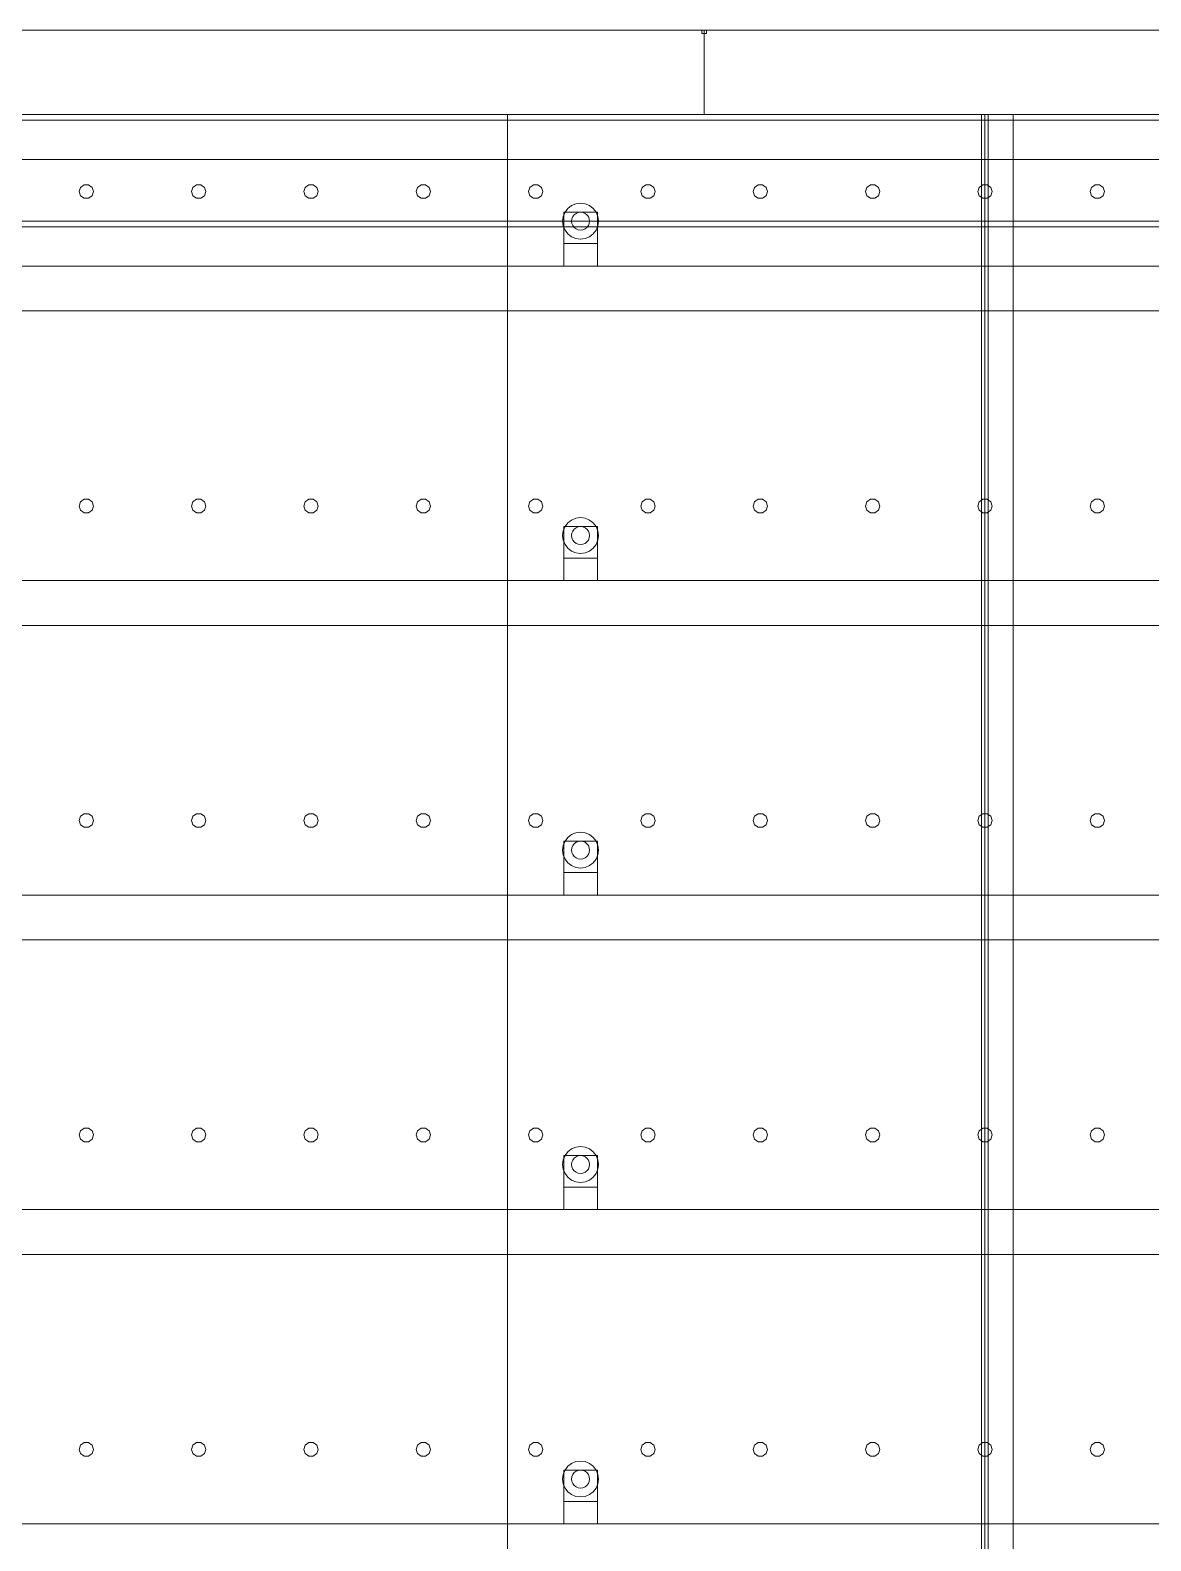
# Model space of a CAD drawing. Header units: millimetres. Extents: x -1970 to 59977, y -50268 to 6837.
# Drawn here: x 51989 to 52987, y 1655 to 3000 of the extents above; entities that cross this region are included whole.
import ezdxf

# ---------------------------------------------------------------- set-up
doc = ezdxf.new("R2010")
doc.units = ezdxf.units.MM
doc.layers.add('lateral_secador', color=7, linetype='Continuous', lineweight=0)

msp = doc.modelspace()

# ---------------------------------------------------------------- linework, layer by layer
at = {"layer": 'lateral_secador'}
for p, q in [((51589.253, 3000), (52589.253, 3000)), ((52587.253, 3000), (52591.253, 3000)), ((52587.253, 3000), (52587.253, 2997)), ((52589.253, 2925), (52589.253, 3000)), ((52589.253, 3000), (53589.253, 3000)), ((52591.253, 2997), (52591.253, 3000)), ((52587.253, 2997), (52591.253, 2997)), ((38839.253, 2925), (58839.253, 2925)), ((38839.253, 2920), (58839.253, 2920)), ((51589.253, 2925), (52589.253, 2925)), ((51839.253, 2925), (52414.253, 2925)), ((52414.253, 0), (52414.253, 2925)), ((52414.253, 2925), (52839.253, 2925)), ((52414.253, 2925), (52414.253, 1400)), ((52589.253, 2925), (53589.253, 2925)), ((52836.253, 2925), (52842.253, 2925)), ((52836.253, 2925), (52836.253, 60)), ((52839.253, 0), (52839.253, 2925)), ((52839.253, 2925), (52864.253, 2925)), ((52839.253, 1400), (52839.253, 2925)), ((52842.253, 60), (52842.253, 2925)), ((52864.253, 0), (52864.253, 2925)), ((52864.253, 2925), (53339.253, 2925)), ((52864.253, 1400), (52864.253, 2925)), ((38839.253, 2885), (58839.253, 2885)), ((52034.116, 2860.082), (52032.903, 2856.35)), ((52032.903, 2856.35), (52034.116, 2852.618)), ((52037.291, 2862.389), (52034.116, 2860.082)), ((52034.116, 2852.618), (52037.291, 2850.311)), ((52041.215, 2862.389), (52037.291, 2862.389)), ((52044.39, 2860.082), (52041.215, 2862.389)), ((52041.215, 2850.311), (52044.39, 2852.618)), ((52045.603, 2856.35), (52044.39, 2860.082)), ((52044.39, 2852.618), (52045.603, 2856.35)), ((52134.116, 2860.082), (52132.903, 2856.35)), ((52132.903, 2856.35), (52134.116, 2852.618)), ((52137.291, 2862.389), (52134.116, 2860.082)), ((52134.116, 2852.618), (52137.291, 2850.311)), ((52141.215, 2862.389), (52137.291, 2862.389)), ((52144.39, 2860.082), (52141.215, 2862.389)), ((52141.215, 2850.311), (52144.39, 2852.618)), ((52145.603, 2856.35), (52144.39, 2860.082)), ((52144.39, 2852.618), (52145.603, 2856.35)), ((52234.116, 2860.082), (52232.903, 2856.35)), ((52232.903, 2856.35), (52234.116, 2852.618)), ((52237.291, 2862.389), (52234.116, 2860.082)), ((52234.116, 2852.618), (52237.291, 2850.311)), ((52241.215, 2862.389), (52237.291, 2862.389)), ((52244.39, 2860.082), (52241.215, 2862.389)), ((52241.215, 2850.311), (52244.39, 2852.618)), ((52245.603, 2856.35), (52244.39, 2860.082)), ((52244.39, 2852.618), (52245.603, 2856.35)), ((52334.116, 2860.082), (52332.903, 2856.35)), ((52332.903, 2856.35), (52334.116, 2852.618)), ((52337.291, 2862.389), (52334.116, 2860.082)), ((52334.116, 2852.618), (52337.291, 2850.311)), ((52341.215, 2862.389), (52337.291, 2862.389)), ((52344.39, 2860.082), (52341.215, 2862.389)), ((52341.215, 2850.311), (52344.39, 2852.618)), ((52345.603, 2856.35), (52344.39, 2860.082)), ((52344.39, 2852.618), (52345.603, 2856.35)), ((52434.116, 2860.082), (52432.903, 2856.35)), ((52432.903, 2856.35), (52434.116, 2852.618)), ((52437.291, 2862.389), (52434.116, 2860.082)), ((52434.116, 2852.618), (52437.291, 2850.311)), ((52441.215, 2862.389), (52437.291, 2862.389)), ((52444.39, 2860.082), (52441.215, 2862.389)), ((52441.215, 2850.311), (52444.39, 2852.618)), ((52445.603, 2856.35), (52444.39, 2860.082)), ((52444.39, 2852.618), (52445.603, 2856.35)), ((52534.116, 2860.082), (52532.903, 2856.35)), ((52532.903, 2856.35), (52534.116, 2852.618)), ((52537.291, 2862.389), (52534.116, 2860.082)), ((52534.116, 2852.618), (52537.291, 2850.311)), ((52541.215, 2862.389), (52537.291, 2862.389)), ((52544.39, 2860.082), (52541.215, 2862.389)), ((52541.215, 2850.311), (52544.39, 2852.618)), ((52545.603, 2856.35), (52544.39, 2860.082)), ((52544.39, 2852.618), (52545.603, 2856.35)), ((52634.116, 2860.082), (52632.903, 2856.35)), ((52632.903, 2856.35), (52634.116, 2852.618)), ((52637.291, 2862.389), (52634.116, 2860.082)), ((52634.116, 2852.618), (52637.291, 2850.311)), ((52641.215, 2862.389), (52637.291, 2862.389)), ((52644.39, 2860.082), (52641.215, 2862.389)), ((52641.215, 2850.311), (52644.39, 2852.618)), ((52645.603, 2856.35), (52644.39, 2860.082)), ((52644.39, 2852.618), (52645.603, 2856.35)), ((52734.116, 2860.082), (52732.903, 2856.35)), ((52732.903, 2856.35), (52734.116, 2852.618)), ((52737.291, 2862.389), (52734.116, 2860.082)), ((52734.116, 2852.618), (52737.291, 2850.311)), ((52741.215, 2862.389), (52737.291, 2862.389)), ((52744.39, 2860.082), (52741.215, 2862.389)), ((52741.215, 2850.311), (52744.39, 2852.618)), ((52745.603, 2856.35), (52744.39, 2860.082)), ((52744.39, 2852.618), (52745.603, 2856.35)), ((52834.116, 2860.082), (52832.903, 2856.35)), ((52832.903, 2856.35), (52834.116, 2852.618)), ((52837.291, 2862.389), (52834.116, 2860.082)), ((52834.116, 2852.618), (52837.291, 2850.311)), ((52841.215, 2862.389), (52837.291, 2862.389)), ((52844.39, 2860.082), (52841.215, 2862.389)), ((52841.215, 2850.311), (52844.39, 2852.618)), ((52845.603, 2856.35), (52844.39, 2860.082)), ((52844.39, 2852.618), (52845.603, 2856.35)), ((52934.116, 2860.082), (52932.903, 2856.35)), ((52932.903, 2856.35), (52934.116, 2852.618)), ((52937.291, 2862.389), (52934.116, 2860.082)), ((52934.116, 2852.618), (52937.291, 2850.311)), ((52941.215, 2862.389), (52937.291, 2862.389)), ((52944.39, 2860.082), (52941.215, 2862.389)), ((52941.215, 2850.311), (52944.39, 2852.618)), ((52945.603, 2856.35), (52944.39, 2860.082)), ((52944.39, 2852.618), (52945.603, 2856.35)), ((52037.291, 2850.311), (52041.215, 2850.311)), ((52137.291, 2850.311), (52141.215, 2850.311)), ((52237.291, 2850.311), (52241.215, 2850.311)), ((52337.291, 2850.311), (52341.215, 2850.311)), ((52437.291, 2850.311), (52441.215, 2850.311)), ((52465.397, 2838), (52463.798, 2834.141)), ((52464.253, 2838), (52494.253, 2838)), ((52464.253, 2838), (52464.253, 2810)), ((52467.939, 2841.314), (52465.397, 2838)), ((52471.253, 2843.856), (52467.939, 2841.314)), ((52475.112, 2845.455), (52471.253, 2843.856)), ((52479.253, 2846), (52475.112, 2845.455)), ((52479.253, 2838), (52477.182, 2837.727)), ((52483.394, 2845.455), (52479.253, 2846)), ((52481.324, 2837.727), (52479.253, 2838)), ((52487.253, 2843.856), (52483.394, 2845.455)), ((52490.567, 2841.314), (52487.253, 2843.856)), ((52493.109, 2838), (52490.567, 2841.314)), ((52494.708, 2834.141), (52493.109, 2838)), ((52494.253, 2810), (52494.253, 2838)), ((52537.291, 2850.311), (52541.215, 2850.311)), ((52637.291, 2850.311), (52641.215, 2850.311)), ((52737.291, 2850.311), (52741.215, 2850.311)), ((52837.291, 2850.311), (52841.215, 2850.311)), ((52937.291, 2850.311), (52941.215, 2850.311)), ((38839.253, 2830), (58839.253, 2830)), ((38839.253, 2825), (58839.253, 2825)), ((52463.798, 2834.141), (52463.253, 2830)), ((52463.253, 2830), (52463.798, 2825.859)), ((52463.798, 2825.859), (52465.397, 2822)), ((52471.526, 2832.071), (52471.253, 2830)), ((52471.253, 2830), (52471.526, 2827.929)), ((52472.325, 2834), (52471.526, 2832.071)), ((52471.526, 2827.929), (52472.325, 2826)), ((52473.596, 2835.657), (52472.325, 2834)), ((52472.325, 2826), (52473.596, 2824.343)), ((52475.253, 2836.928), (52473.596, 2835.657)), ((52477.182, 2837.727), (52475.253, 2836.928)), ((52483.253, 2836.928), (52481.324, 2837.727)), ((52484.91, 2835.657), (52483.253, 2836.928)), ((52486.181, 2834), (52484.91, 2835.657)), ((52484.91, 2824.343), (52486.181, 2826)), ((52486.98, 2832.071), (52486.181, 2834)), ((52486.181, 2826), (52486.98, 2827.929)), ((52487.253, 2830), (52486.98, 2832.071)), ((52486.98, 2827.929), (52487.253, 2830)), ((52493.109, 2822), (52494.708, 2825.859)), ((52495.253, 2830), (52494.708, 2834.141)), ((52494.708, 2825.859), (52495.253, 2830)), ((52465.397, 2822), (52467.939, 2818.686)), ((52467.939, 2818.686), (52471.253, 2816.144)), ((52471.253, 2816.144), (52475.112, 2814.545)), ((52473.596, 2824.343), (52475.253, 2823.072)), ((52475.112, 2814.545), (52479.253, 2814)), ((52475.253, 2823.072), (52477.182, 2822.273)), ((52477.182, 2822.273), (52479.253, 2822)), ((52479.253, 2822), (52481.324, 2822.273)), ((52479.253, 2814), (52483.394, 2814.545)), ((52481.324, 2822.273), (52483.253, 2823.072)), ((52483.253, 2823.072), (52484.91, 2824.343)), ((52483.394, 2814.545), (52487.253, 2816.144)), ((52487.253, 2816.144), (52490.567, 2818.686)), ((52490.567, 2818.686), (52493.109, 2822)), ((52464.253, 2810), (52494.253, 2810)), ((52464.253, 2810), (52464.253, 2790)), ((52494.253, 2790), (52494.253, 2810)), ((39189.253, 2790), (58489.253, 2790)), ((52464.253, 2790), (52494.253, 2790)), ((39189.253, 2750), (58489.253, 2750)), ((52034.116, 2580.082), (52032.903, 2576.35)), ((52032.903, 2576.35), (52034.116, 2572.618)), ((52037.291, 2582.389), (52034.116, 2580.082)), ((52034.116, 2572.618), (52037.291, 2570.311)), ((52041.215, 2582.389), (52037.291, 2582.389)), ((52037.291, 2570.311), (52041.215, 2570.311)), ((52044.39, 2580.082), (52041.215, 2582.389)), ((52041.215, 2570.311), (52044.39, 2572.618)), ((52045.603, 2576.35), (52044.39, 2580.082)), ((52044.39, 2572.618), (52045.603, 2576.35)), ((52134.116, 2580.082), (52132.903, 2576.35)), ((52132.903, 2576.35), (52134.116, 2572.618)), ((52137.291, 2582.389), (52134.116, 2580.082)), ((52134.116, 2572.618), (52137.291, 2570.311)), ((52141.215, 2582.389), (52137.291, 2582.389)), ((52137.291, 2570.311), (52141.215, 2570.311)), ((52144.39, 2580.082), (52141.215, 2582.389)), ((52141.215, 2570.311), (52144.39, 2572.618)), ((52145.603, 2576.35), (52144.39, 2580.082)), ((52144.39, 2572.618), (52145.603, 2576.35)), ((52234.116, 2580.082), (52232.903, 2576.35)), ((52232.903, 2576.35), (52234.116, 2572.618)), ((52237.291, 2582.389), (52234.116, 2580.082)), ((52234.116, 2572.618), (52237.291, 2570.311)), ((52241.215, 2582.389), (52237.291, 2582.389)), ((52237.291, 2570.311), (52241.215, 2570.311)), ((52244.39, 2580.082), (52241.215, 2582.389)), ((52241.215, 2570.311), (52244.39, 2572.618)), ((52245.603, 2576.35), (52244.39, 2580.082)), ((52244.39, 2572.618), (52245.603, 2576.35)), ((52334.116, 2580.082), (52332.903, 2576.35)), ((52332.903, 2576.35), (52334.116, 2572.618)), ((52337.291, 2582.389), (52334.116, 2580.082)), ((52334.116, 2572.618), (52337.291, 2570.311)), ((52341.215, 2582.389), (52337.291, 2582.389)), ((52337.291, 2570.311), (52341.215, 2570.311)), ((52344.39, 2580.082), (52341.215, 2582.389)), ((52341.215, 2570.311), (52344.39, 2572.618)), ((52345.603, 2576.35), (52344.39, 2580.082)), ((52344.39, 2572.618), (52345.603, 2576.35)), ((52434.116, 2580.082), (52432.903, 2576.35)), ((52432.903, 2576.35), (52434.116, 2572.618)), ((52437.291, 2582.389), (52434.116, 2580.082)), ((52434.116, 2572.618), (52437.291, 2570.311)), ((52441.215, 2582.389), (52437.291, 2582.389)), ((52437.291, 2570.311), (52441.215, 2570.311)), ((52444.39, 2580.082), (52441.215, 2582.389)), ((52441.215, 2570.311), (52444.39, 2572.618)), ((52445.603, 2576.35), (52444.39, 2580.082)), ((52444.39, 2572.618), (52445.603, 2576.35)), ((52534.116, 2580.082), (52532.903, 2576.35)), ((52532.903, 2576.35), (52534.116, 2572.618)), ((52537.291, 2582.389), (52534.116, 2580.082)), ((52534.116, 2572.618), (52537.291, 2570.311)), ((52541.215, 2582.389), (52537.291, 2582.389)), ((52537.291, 2570.311), (52541.215, 2570.311)), ((52544.39, 2580.082), (52541.215, 2582.389)), ((52541.215, 2570.311), (52544.39, 2572.618)), ((52545.603, 2576.35), (52544.39, 2580.082)), ((52544.39, 2572.618), (52545.603, 2576.35)), ((52634.116, 2580.082), (52632.903, 2576.35)), ((52632.903, 2576.35), (52634.116, 2572.618)), ((52637.291, 2582.389), (52634.116, 2580.082)), ((52634.116, 2572.618), (52637.291, 2570.311)), ((52641.215, 2582.389), (52637.291, 2582.389)), ((52637.291, 2570.311), (52641.215, 2570.311)), ((52644.39, 2580.082), (52641.215, 2582.389)), ((52641.215, 2570.311), (52644.39, 2572.618)), ((52645.603, 2576.35), (52644.39, 2580.082)), ((52644.39, 2572.618), (52645.603, 2576.35)), ((52734.116, 2580.082), (52732.903, 2576.35)), ((52732.903, 2576.35), (52734.116, 2572.618)), ((52737.291, 2582.389), (52734.116, 2580.082)), ((52734.116, 2572.618), (52737.291, 2570.311)), ((52741.215, 2582.389), (52737.291, 2582.389)), ((52737.291, 2570.311), (52741.215, 2570.311)), ((52744.39, 2580.082), (52741.215, 2582.389)), ((52741.215, 2570.311), (52744.39, 2572.618)), ((52745.603, 2576.35), (52744.39, 2580.082)), ((52744.39, 2572.618), (52745.603, 2576.35)), ((52834.116, 2580.082), (52832.903, 2576.35)), ((52832.903, 2576.35), (52834.116, 2572.618)), ((52837.291, 2582.389), (52834.116, 2580.082)), ((52834.116, 2572.618), (52837.291, 2570.311)), ((52841.215, 2582.389), (52837.291, 2582.389)), ((52837.291, 2570.311), (52841.215, 2570.311)), ((52844.39, 2580.082), (52841.215, 2582.389)), ((52841.215, 2570.311), (52844.39, 2572.618)), ((52845.603, 2576.35), (52844.39, 2580.082)), ((52844.39, 2572.618), (52845.603, 2576.35)), ((52934.116, 2580.082), (52932.903, 2576.35)), ((52932.903, 2576.35), (52934.116, 2572.618)), ((52937.291, 2582.389), (52934.116, 2580.082)), ((52934.116, 2572.618), (52937.291, 2570.311)), ((52941.215, 2582.389), (52937.291, 2582.389)), ((52937.291, 2570.311), (52941.215, 2570.311)), ((52944.39, 2580.082), (52941.215, 2582.389)), ((52941.215, 2570.311), (52944.39, 2572.618)), ((52945.603, 2576.35), (52944.39, 2580.082)), ((52944.39, 2572.618), (52945.603, 2576.35)), ((52465.397, 2558), (52463.798, 2554.141)), ((52464.253, 2558), (52494.253, 2558)), ((52464.253, 2558), (52464.253, 2530)), ((52467.939, 2561.314), (52465.397, 2558)), ((52471.253, 2563.856), (52467.939, 2561.314)), ((52475.112, 2565.455), (52471.253, 2563.856)), ((52473.596, 2555.657), (52472.325, 2554)), ((52475.253, 2556.928), (52473.596, 2555.657)), ((52479.253, 2566), (52475.112, 2565.455)), ((52477.182, 2557.727), (52475.253, 2556.928)), ((52479.253, 2558), (52477.182, 2557.727)), ((52483.394, 2565.455), (52479.253, 2566)), ((52481.324, 2557.727), (52479.253, 2558)), ((52483.253, 2556.928), (52481.324, 2557.727)), ((52484.91, 2555.657), (52483.253, 2556.928)), ((52487.253, 2563.856), (52483.394, 2565.455)), ((52486.181, 2554), (52484.91, 2555.657)), ((52490.567, 2561.314), (52487.253, 2563.856)), ((52493.109, 2558), (52490.567, 2561.314)), ((52494.708, 2554.141), (52493.109, 2558)), ((52494.253, 2530), (52494.253, 2558)), ((52463.798, 2554.141), (52463.253, 2550)), ((52463.253, 2550), (52463.798, 2545.859)), ((52463.798, 2545.859), (52465.397, 2542)), ((52471.526, 2552.071), (52471.253, 2550)), ((52471.253, 2550), (52471.526, 2547.929)), ((52472.325, 2554), (52471.526, 2552.071)), ((52471.526, 2547.929), (52472.325, 2546)), ((52472.325, 2546), (52473.596, 2544.343)), ((52473.596, 2544.343), (52475.253, 2543.072)), ((52475.253, 2543.072), (52477.182, 2542.273)), ((52477.182, 2542.273), (52479.253, 2542)), ((52479.253, 2542), (52481.324, 2542.273)), ((52481.324, 2542.273), (52483.253, 2543.072)), ((52483.253, 2543.072), (52484.91, 2544.343)), ((52484.91, 2544.343), (52486.181, 2546)), ((52486.98, 2552.071), (52486.181, 2554)), ((52486.181, 2546), (52486.98, 2547.929)), ((52487.253, 2550), (52486.98, 2552.071)), ((52486.98, 2547.929), (52487.253, 2550)), ((52493.109, 2542), (52494.708, 2545.859)), ((52495.253, 2550), (52494.708, 2554.141)), ((52494.708, 2545.859), (52495.253, 2550)), ((52464.253, 2530), (52494.253, 2530)), ((52464.253, 2530), (52464.253, 2510)), ((52465.397, 2542), (52467.939, 2538.686)), ((52467.939, 2538.686), (52471.253, 2536.144)), ((52471.253, 2536.144), (52475.112, 2534.545)), ((52475.112, 2534.545), (52479.253, 2534)), ((52479.253, 2534), (52483.394, 2534.545)), ((52483.394, 2534.545), (52487.253, 2536.144)), ((52487.253, 2536.144), (52490.567, 2538.686)), ((52490.567, 2538.686), (52493.109, 2542)), ((52494.253, 2510), (52494.253, 2530)), ((39189.253, 2510), (58489.253, 2510)), ((52464.253, 2510), (52494.253, 2510)), ((39189.253, 2470), (58489.253, 2470)), ((52034.116, 2300.082), (52032.903, 2296.35)), ((52037.291, 2302.389), (52034.116, 2300.082)), ((52041.215, 2302.389), (52037.291, 2302.389)), ((52044.39, 2300.082), (52041.215, 2302.389)), ((52045.603, 2296.35), (52044.39, 2300.082)), ((52134.116, 2300.082), (52132.903, 2296.35)), ((52137.291, 2302.389), (52134.116, 2300.082)), ((52141.215, 2302.389), (52137.291, 2302.389)), ((52144.39, 2300.082), (52141.215, 2302.389)), ((52145.603, 2296.35), (52144.39, 2300.082)), ((52234.116, 2300.082), (52232.903, 2296.35)), ((52237.291, 2302.389), (52234.116, 2300.082)), ((52241.215, 2302.389), (52237.291, 2302.389)), ((52244.39, 2300.082), (52241.215, 2302.389)), ((52245.603, 2296.35), (52244.39, 2300.082)), ((52334.116, 2300.082), (52332.903, 2296.35)), ((52337.291, 2302.389), (52334.116, 2300.082)), ((52341.215, 2302.389), (52337.291, 2302.389)), ((52344.39, 2300.082), (52341.215, 2302.389)), ((52345.603, 2296.35), (52344.39, 2300.082)), ((52434.116, 2300.082), (52432.903, 2296.35)), ((52437.291, 2302.389), (52434.116, 2300.082)), ((52441.215, 2302.389), (52437.291, 2302.389)), ((52444.39, 2300.082), (52441.215, 2302.389)), ((52445.603, 2296.35), (52444.39, 2300.082)), ((52534.116, 2300.082), (52532.903, 2296.35)), ((52537.291, 2302.389), (52534.116, 2300.082)), ((52541.215, 2302.389), (52537.291, 2302.389)), ((52544.39, 2300.082), (52541.215, 2302.389)), ((52545.603, 2296.35), (52544.39, 2300.082)), ((52634.116, 2300.082), (52632.903, 2296.35)), ((52637.291, 2302.389), (52634.116, 2300.082)), ((52641.215, 2302.389), (52637.291, 2302.389)), ((52644.39, 2300.082), (52641.215, 2302.389)), ((52645.603, 2296.35), (52644.39, 2300.082)), ((52734.116, 2300.082), (52732.903, 2296.35)), ((52737.291, 2302.389), (52734.116, 2300.082)), ((52741.215, 2302.389), (52737.291, 2302.389)), ((52744.39, 2300.082), (52741.215, 2302.389)), ((52745.603, 2296.35), (52744.39, 2300.082)), ((52834.116, 2300.082), (52832.903, 2296.35)), ((52837.291, 2302.389), (52834.116, 2300.082)), ((52841.215, 2302.389), (52837.291, 2302.389)), ((52844.39, 2300.082), (52841.215, 2302.389)), ((52845.603, 2296.35), (52844.39, 2300.082)), ((52934.116, 2300.082), (52932.903, 2296.35)), ((52937.291, 2302.389), (52934.116, 2300.082)), ((52941.215, 2302.389), (52937.291, 2302.389)), ((52944.39, 2300.082), (52941.215, 2302.389)), ((52945.603, 2296.35), (52944.39, 2300.082)), ((52032.903, 2296.35), (52034.116, 2292.618)), ((52034.116, 2292.618), (52037.291, 2290.311)), ((52037.291, 2290.311), (52041.215, 2290.311)), ((52041.215, 2290.311), (52044.39, 2292.618)), ((52044.39, 2292.618), (52045.603, 2296.35)), ((52132.903, 2296.35), (52134.116, 2292.618)), ((52134.116, 2292.618), (52137.291, 2290.311)), ((52137.291, 2290.311), (52141.215, 2290.311)), ((52141.215, 2290.311), (52144.39, 2292.618)), ((52144.39, 2292.618), (52145.603, 2296.35)), ((52232.903, 2296.35), (52234.116, 2292.618)), ((52234.116, 2292.618), (52237.291, 2290.311)), ((52237.291, 2290.311), (52241.215, 2290.311)), ((52241.215, 2290.311), (52244.39, 2292.618)), ((52244.39, 2292.618), (52245.603, 2296.35)), ((52332.903, 2296.35), (52334.116, 2292.618)), ((52334.116, 2292.618), (52337.291, 2290.311)), ((52337.291, 2290.311), (52341.215, 2290.311)), ((52341.215, 2290.311), (52344.39, 2292.618)), ((52344.39, 2292.618), (52345.603, 2296.35)), ((52432.903, 2296.35), (52434.116, 2292.618)), ((52434.116, 2292.618), (52437.291, 2290.311)), ((52437.291, 2290.311), (52441.215, 2290.311)), ((52441.215, 2290.311), (52444.39, 2292.618)), ((52444.39, 2292.618), (52445.603, 2296.35)), ((52532.903, 2296.35), (52534.116, 2292.618)), ((52534.116, 2292.618), (52537.291, 2290.311)), ((52537.291, 2290.311), (52541.215, 2290.311)), ((52541.215, 2290.311), (52544.39, 2292.618)), ((52544.39, 2292.618), (52545.603, 2296.35)), ((52632.903, 2296.35), (52634.116, 2292.618)), ((52634.116, 2292.618), (52637.291, 2290.311)), ((52637.291, 2290.311), (52641.215, 2290.311)), ((52641.215, 2290.311), (52644.39, 2292.618)), ((52644.39, 2292.618), (52645.603, 2296.35)), ((52732.903, 2296.35), (52734.116, 2292.618)), ((52734.116, 2292.618), (52737.291, 2290.311)), ((52737.291, 2290.311), (52741.215, 2290.311)), ((52741.215, 2290.311), (52744.39, 2292.618)), ((52744.39, 2292.618), (52745.603, 2296.35)), ((52832.903, 2296.35), (52834.116, 2292.618)), ((52834.116, 2292.618), (52837.291, 2290.311)), ((52837.291, 2290.311), (52841.215, 2290.311)), ((52841.215, 2290.311), (52844.39, 2292.618)), ((52844.39, 2292.618), (52845.603, 2296.35)), ((52932.903, 2296.35), (52934.116, 2292.618)), ((52934.116, 2292.618), (52937.291, 2290.311)), ((52937.291, 2290.311), (52941.215, 2290.311)), ((52941.215, 2290.311), (52944.39, 2292.618)), ((52944.39, 2292.618), (52945.603, 2296.35)), ((52463.798, 2274.141), (52463.253, 2270)), ((52465.397, 2278), (52463.798, 2274.141)), ((52464.253, 2278), (52494.253, 2278)), ((52464.253, 2278), (52464.253, 2250)), ((52467.939, 2281.314), (52465.397, 2278)), ((52471.253, 2283.856), (52467.939, 2281.314)), ((52475.112, 2285.455), (52471.253, 2283.856)), ((52472.325, 2274), (52471.526, 2272.071)), ((52473.596, 2275.657), (52472.325, 2274)), ((52475.253, 2276.928), (52473.596, 2275.657)), ((52479.253, 2286), (52475.112, 2285.455)), ((52477.182, 2277.727), (52475.253, 2276.928)), ((52479.253, 2278), (52477.182, 2277.727)), ((52483.394, 2285.455), (52479.253, 2286)), ((52481.324, 2277.727), (52479.253, 2278)), ((52483.253, 2276.928), (52481.324, 2277.727)), ((52484.91, 2275.657), (52483.253, 2276.928)), ((52487.253, 2283.856), (52483.394, 2285.455)), ((52486.181, 2274), (52484.91, 2275.657)), ((52486.98, 2272.071), (52486.181, 2274)), ((52490.567, 2281.314), (52487.253, 2283.856)), ((52493.109, 2278), (52490.567, 2281.314)), ((52494.708, 2274.141), (52493.109, 2278)), ((52494.253, 2250), (52494.253, 2278)), ((52495.253, 2270), (52494.708, 2274.141)), ((52463.253, 2270), (52463.798, 2265.859)), ((52463.798, 2265.859), (52465.397, 2262)), ((52465.397, 2262), (52467.939, 2258.686)), ((52471.526, 2272.071), (52471.253, 2270)), ((52471.253, 2270), (52471.526, 2267.929)), ((52471.526, 2267.929), (52472.325, 2266)), ((52472.325, 2266), (52473.596, 2264.343)), ((52473.596, 2264.343), (52475.253, 2263.072)), ((52475.253, 2263.072), (52477.182, 2262.273)), ((52477.182, 2262.273), (52479.253, 2262)), ((52479.253, 2262), (52481.324, 2262.273)), ((52481.324, 2262.273), (52483.253, 2263.072)), ((52483.253, 2263.072), (52484.91, 2264.343)), ((52484.91, 2264.343), (52486.181, 2266)), ((52486.181, 2266), (52486.98, 2267.929)), ((52487.253, 2270), (52486.98, 2272.071)), ((52486.98, 2267.929), (52487.253, 2270)), ((52490.567, 2258.686), (52493.109, 2262)), ((52493.109, 2262), (52494.708, 2265.859)), ((52494.708, 2265.859), (52495.253, 2270)), ((52464.253, 2250), (52494.253, 2250)), ((52464.253, 2250), (52464.253, 2230)), ((52467.939, 2258.686), (52471.253, 2256.144)), ((52471.253, 2256.144), (52475.112, 2254.545)), ((52475.112, 2254.545), (52479.253, 2254)), ((52479.253, 2254), (52483.394, 2254.545)), ((52483.394, 2254.545), (52487.253, 2256.144)), ((52487.253, 2256.144), (52490.567, 2258.686)), ((52494.253, 2230), (52494.253, 2250)), ((39189.253, 2230), (58489.253, 2230)), ((52464.253, 2230), (52494.253, 2230)), ((39189.253, 2190), (58489.253, 2190)), ((52034.116, 2020.082), (52032.903, 2016.35)), ((52037.291, 2022.389), (52034.116, 2020.082)), ((52041.215, 2022.389), (52037.291, 2022.389)), ((52044.39, 2020.082), (52041.215, 2022.389)), ((52045.603, 2016.35), (52044.39, 2020.082)), ((52134.116, 2020.082), (52132.903, 2016.35)), ((52137.291, 2022.389), (52134.116, 2020.082)), ((52141.215, 2022.389), (52137.291, 2022.389)), ((52144.39, 2020.082), (52141.215, 2022.389)), ((52145.603, 2016.35), (52144.39, 2020.082)), ((52234.116, 2020.082), (52232.903, 2016.35)), ((52237.291, 2022.389), (52234.116, 2020.082)), ((52241.215, 2022.389), (52237.291, 2022.389)), ((52244.39, 2020.082), (52241.215, 2022.389)), ((52245.603, 2016.35), (52244.39, 2020.082)), ((52334.116, 2020.082), (52332.903, 2016.35)), ((52337.291, 2022.389), (52334.116, 2020.082)), ((52341.215, 2022.389), (52337.291, 2022.389)), ((52344.39, 2020.082), (52341.215, 2022.389)), ((52345.603, 2016.35), (52344.39, 2020.082)), ((52434.116, 2020.082), (52432.903, 2016.35)), ((52437.291, 2022.389), (52434.116, 2020.082)), ((52441.215, 2022.389), (52437.291, 2022.389)), ((52444.39, 2020.082), (52441.215, 2022.389)), ((52445.603, 2016.35), (52444.39, 2020.082)), ((52534.116, 2020.082), (52532.903, 2016.35)), ((52537.291, 2022.389), (52534.116, 2020.082)), ((52541.215, 2022.389), (52537.291, 2022.389)), ((52544.39, 2020.082), (52541.215, 2022.389)), ((52545.603, 2016.35), (52544.39, 2020.082)), ((52634.116, 2020.082), (52632.903, 2016.35)), ((52637.291, 2022.389), (52634.116, 2020.082)), ((52641.215, 2022.389), (52637.291, 2022.389)), ((52644.39, 2020.082), (52641.215, 2022.389)), ((52645.603, 2016.35), (52644.39, 2020.082)), ((52734.116, 2020.082), (52732.903, 2016.35)), ((52737.291, 2022.389), (52734.116, 2020.082)), ((52741.215, 2022.389), (52737.291, 2022.389)), ((52744.39, 2020.082), (52741.215, 2022.389)), ((52745.603, 2016.35), (52744.39, 2020.082)), ((52834.116, 2020.082), (52832.903, 2016.35)), ((52837.291, 2022.389), (52834.116, 2020.082)), ((52841.215, 2022.389), (52837.291, 2022.389)), ((52844.39, 2020.082), (52841.215, 2022.389)), ((52845.603, 2016.35), (52844.39, 2020.082)), ((52934.116, 2020.082), (52932.903, 2016.35)), ((52937.291, 2022.389), (52934.116, 2020.082)), ((52941.215, 2022.389), (52937.291, 2022.389)), ((52944.39, 2020.082), (52941.215, 2022.389)), ((52945.603, 2016.35), (52944.39, 2020.082)), ((52032.903, 2016.35), (52034.116, 2012.618)), ((52034.116, 2012.618), (52037.291, 2010.311)), ((52037.291, 2010.311), (52041.215, 2010.311)), ((52041.215, 2010.311), (52044.39, 2012.618)), ((52044.39, 2012.618), (52045.603, 2016.35)), ((52132.903, 2016.35), (52134.116, 2012.618)), ((52134.116, 2012.618), (52137.291, 2010.311)), ((52137.291, 2010.311), (52141.215, 2010.311)), ((52141.215, 2010.311), (52144.39, 2012.618)), ((52144.39, 2012.618), (52145.603, 2016.35)), ((52232.903, 2016.35), (52234.116, 2012.618)), ((52234.116, 2012.618), (52237.291, 2010.311)), ((52237.291, 2010.311), (52241.215, 2010.311)), ((52241.215, 2010.311), (52244.39, 2012.618)), ((52244.39, 2012.618), (52245.603, 2016.35)), ((52332.903, 2016.35), (52334.116, 2012.618)), ((52334.116, 2012.618), (52337.291, 2010.311)), ((52337.291, 2010.311), (52341.215, 2010.311)), ((52341.215, 2010.311), (52344.39, 2012.618)), ((52344.39, 2012.618), (52345.603, 2016.35)), ((52432.903, 2016.35), (52434.116, 2012.618)), ((52434.116, 2012.618), (52437.291, 2010.311)), ((52437.291, 2010.311), (52441.215, 2010.311)), ((52441.215, 2010.311), (52444.39, 2012.618)), ((52444.39, 2012.618), (52445.603, 2016.35)), ((52475.112, 2005.455), (52471.253, 2003.856)), ((52479.253, 2006), (52475.112, 2005.455)), ((52483.394, 2005.455), (52479.253, 2006)), ((52487.253, 2003.856), (52483.394, 2005.455)), ((52532.903, 2016.35), (52534.116, 2012.618)), ((52534.116, 2012.618), (52537.291, 2010.311)), ((52537.291, 2010.311), (52541.215, 2010.311)), ((52541.215, 2010.311), (52544.39, 2012.618)), ((52544.39, 2012.618), (52545.603, 2016.35)), ((52632.903, 2016.35), (52634.116, 2012.618)), ((52634.116, 2012.618), (52637.291, 2010.311)), ((52637.291, 2010.311), (52641.215, 2010.311)), ((52641.215, 2010.311), (52644.39, 2012.618)), ((52644.39, 2012.618), (52645.603, 2016.35)), ((52732.903, 2016.35), (52734.116, 2012.618)), ((52734.116, 2012.618), (52737.291, 2010.311)), ((52737.291, 2010.311), (52741.215, 2010.311)), ((52741.215, 2010.311), (52744.39, 2012.618)), ((52744.39, 2012.618), (52745.603, 2016.35)), ((52832.903, 2016.35), (52834.116, 2012.618)), ((52834.116, 2012.618), (52837.291, 2010.311)), ((52837.291, 2010.311), (52841.215, 2010.311)), ((52841.215, 2010.311), (52844.39, 2012.618)), ((52844.39, 2012.618), (52845.603, 2016.35)), ((52932.903, 2016.35), (52934.116, 2012.618)), ((52934.116, 2012.618), (52937.291, 2010.311)), ((52937.291, 2010.311), (52941.215, 2010.311)), ((52941.215, 2010.311), (52944.39, 2012.618)), ((52944.39, 2012.618), (52945.603, 2016.35)), ((52463.798, 1994.141), (52463.253, 1990)), ((52465.397, 1998), (52463.798, 1994.141)), ((52464.253, 1998), (52494.253, 1998)), ((52464.253, 1998), (52464.253, 1970)), ((52467.939, 2001.314), (52465.397, 1998)), ((52471.253, 2003.856), (52467.939, 2001.314)), ((52471.526, 1992.071), (52471.253, 1990)), ((52472.325, 1994), (52471.526, 1992.071)), ((52473.596, 1995.657), (52472.325, 1994)), ((52475.253, 1996.928), (52473.596, 1995.657)), ((52477.182, 1997.727), (52475.253, 1996.928)), ((52479.253, 1998), (52477.182, 1997.727)), ((52481.324, 1997.727), (52479.253, 1998)), ((52483.253, 1996.928), (52481.324, 1997.727)), ((52484.91, 1995.657), (52483.253, 1996.928)), ((52486.181, 1994), (52484.91, 1995.657)), ((52486.98, 1992.071), (52486.181, 1994)), ((52487.253, 1990), (52486.98, 1992.071)), ((52490.567, 2001.314), (52487.253, 2003.856)), ((52493.109, 1998), (52490.567, 2001.314)), ((52494.708, 1994.141), (52493.109, 1998)), ((52494.253, 1970), (52494.253, 1998)), ((52495.253, 1990), (52494.708, 1994.141)), ((52463.253, 1990), (52463.798, 1985.859)), ((52463.798, 1985.859), (52465.397, 1982)), ((52465.397, 1982), (52467.939, 1978.686)), ((52467.939, 1978.686), (52471.253, 1976.144)), ((52471.253, 1990), (52471.526, 1987.929)), ((52471.526, 1987.929), (52472.325, 1986)), ((52472.325, 1986), (52473.596, 1984.343)), ((52473.596, 1984.343), (52475.253, 1983.072)), ((52475.253, 1983.072), (52477.182, 1982.273)), ((52477.182, 1982.273), (52479.253, 1982)), ((52479.253, 1982), (52481.324, 1982.273)), ((52481.324, 1982.273), (52483.253, 1983.072)), ((52483.253, 1983.072), (52484.91, 1984.343)), ((52484.91, 1984.343), (52486.181, 1986)), ((52486.181, 1986), (52486.98, 1987.929)), ((52486.98, 1987.929), (52487.253, 1990)), ((52487.253, 1976.144), (52490.567, 1978.686)), ((52490.567, 1978.686), (52493.109, 1982)), ((52493.109, 1982), (52494.708, 1985.859)), ((52494.708, 1985.859), (52495.253, 1990)), ((52464.253, 1970), (52494.253, 1970)), ((52464.253, 1970), (52464.253, 1950)), ((52471.253, 1976.144), (52475.112, 1974.545)), ((52475.112, 1974.545), (52479.253, 1974)), ((52479.253, 1974), (52483.394, 1974.545)), ((52483.394, 1974.545), (52487.253, 1976.144)), ((52494.253, 1950), (52494.253, 1970)), ((39189.253, 1950), (58489.253, 1950)), ((52464.253, 1950), (52494.253, 1950)), ((39189.253, 1910), (58489.253, 1910)), ((52034.116, 1740.082), (52032.903, 1736.35)), ((52032.903, 1736.35), (52034.116, 1732.618)), ((52037.291, 1742.389), (52034.116, 1740.082)), ((52041.215, 1742.389), (52037.291, 1742.389)), ((52044.39, 1740.082), (52041.215, 1742.389)), ((52045.603, 1736.35), (52044.39, 1740.082)), ((52044.39, 1732.618), (52045.603, 1736.35)), ((52134.116, 1740.082), (52132.903, 1736.35)), ((52132.903, 1736.35), (52134.116, 1732.618)), ((52137.291, 1742.389), (52134.116, 1740.082)), ((52141.215, 1742.389), (52137.291, 1742.389)), ((52144.39, 1740.082), (52141.215, 1742.389)), ((52145.603, 1736.35), (52144.39, 1740.082)), ((52144.39, 1732.618), (52145.603, 1736.35)), ((52234.116, 1740.082), (52232.903, 1736.35)), ((52232.903, 1736.35), (52234.116, 1732.618)), ((52237.291, 1742.389), (52234.116, 1740.082)), ((52241.215, 1742.389), (52237.291, 1742.389)), ((52244.39, 1740.082), (52241.215, 1742.389)), ((52245.603, 1736.35), (52244.39, 1740.082)), ((52244.39, 1732.618), (52245.603, 1736.35)), ((52334.116, 1740.082), (52332.903, 1736.35)), ((52332.903, 1736.35), (52334.116, 1732.618)), ((52337.291, 1742.389), (52334.116, 1740.082)), ((52341.215, 1742.389), (52337.291, 1742.389)), ((52344.39, 1740.082), (52341.215, 1742.389)), ((52345.603, 1736.35), (52344.39, 1740.082)), ((52344.39, 1732.618), (52345.603, 1736.35)), ((52434.116, 1740.082), (52432.903, 1736.35)), ((52432.903, 1736.35), (52434.116, 1732.618)), ((52437.291, 1742.389), (52434.116, 1740.082)), ((52441.215, 1742.389), (52437.291, 1742.389)), ((52444.39, 1740.082), (52441.215, 1742.389)), ((52445.603, 1736.35), (52444.39, 1740.082)), ((52444.39, 1732.618), (52445.603, 1736.35)), ((52534.116, 1740.082), (52532.903, 1736.35)), ((52532.903, 1736.35), (52534.116, 1732.618)), ((52537.291, 1742.389), (52534.116, 1740.082)), ((52541.215, 1742.389), (52537.291, 1742.389)), ((52544.39, 1740.082), (52541.215, 1742.389)), ((52545.603, 1736.35), (52544.39, 1740.082)), ((52544.39, 1732.618), (52545.603, 1736.35)), ((52634.116, 1740.082), (52632.903, 1736.35)), ((52632.903, 1736.35), (52634.116, 1732.618)), ((52637.291, 1742.389), (52634.116, 1740.082)), ((52641.215, 1742.389), (52637.291, 1742.389)), ((52644.39, 1740.082), (52641.215, 1742.389)), ((52645.603, 1736.35), (52644.39, 1740.082)), ((52644.39, 1732.618), (52645.603, 1736.35)), ((52734.116, 1740.082), (52732.903, 1736.35)), ((52732.903, 1736.35), (52734.116, 1732.618)), ((52737.291, 1742.389), (52734.116, 1740.082)), ((52741.215, 1742.389), (52737.291, 1742.389)), ((52744.39, 1740.082), (52741.215, 1742.389)), ((52745.603, 1736.35), (52744.39, 1740.082)), ((52744.39, 1732.618), (52745.603, 1736.35)), ((52834.116, 1740.082), (52832.903, 1736.35)), ((52832.903, 1736.35), (52834.116, 1732.618)), ((52837.291, 1742.389), (52834.116, 1740.082)), ((52841.215, 1742.389), (52837.291, 1742.389)), ((52844.39, 1740.082), (52841.215, 1742.389)), ((52845.603, 1736.35), (52844.39, 1740.082)), ((52844.39, 1732.618), (52845.603, 1736.35)), ((52934.116, 1740.082), (52932.903, 1736.35)), ((52932.903, 1736.35), (52934.116, 1732.618)), ((52937.291, 1742.389), (52934.116, 1740.082)), ((52941.215, 1742.389), (52937.291, 1742.389)), ((52944.39, 1740.082), (52941.215, 1742.389)), ((52945.603, 1736.35), (52944.39, 1740.082)), ((52944.39, 1732.618), (52945.603, 1736.35)), ((52034.116, 1732.618), (52037.291, 1730.311)), ((52037.291, 1730.311), (52041.215, 1730.311)), ((52041.215, 1730.311), (52044.39, 1732.618)), ((52134.116, 1732.618), (52137.291, 1730.311)), ((52137.291, 1730.311), (52141.215, 1730.311)), ((52141.215, 1730.311), (52144.39, 1732.618)), ((52234.116, 1732.618), (52237.291, 1730.311)), ((52237.291, 1730.311), (52241.215, 1730.311)), ((52241.215, 1730.311), (52244.39, 1732.618)), ((52334.116, 1732.618), (52337.291, 1730.311)), ((52337.291, 1730.311), (52341.215, 1730.311)), ((52341.215, 1730.311), (52344.39, 1732.618)), ((52434.116, 1732.618), (52437.291, 1730.311)), ((52437.291, 1730.311), (52441.215, 1730.311)), ((52441.215, 1730.311), (52444.39, 1732.618)), ((52471.253, 1723.856), (52467.939, 1721.314)), ((52475.112, 1725.455), (52471.253, 1723.856)), ((52479.253, 1726), (52475.112, 1725.455)), ((52483.394, 1725.455), (52479.253, 1726)), ((52487.253, 1723.856), (52483.394, 1725.455)), ((52490.567, 1721.314), (52487.253, 1723.856)), ((52534.116, 1732.618), (52537.291, 1730.311)), ((52537.291, 1730.311), (52541.215, 1730.311)), ((52541.215, 1730.311), (52544.39, 1732.618)), ((52634.116, 1732.618), (52637.291, 1730.311)), ((52637.291, 1730.311), (52641.215, 1730.311)), ((52641.215, 1730.311), (52644.39, 1732.618)), ((52734.116, 1732.618), (52737.291, 1730.311)), ((52737.291, 1730.311), (52741.215, 1730.311)), ((52741.215, 1730.311), (52744.39, 1732.618)), ((52834.116, 1732.618), (52837.291, 1730.311)), ((52837.291, 1730.311), (52841.215, 1730.311)), ((52841.215, 1730.311), (52844.39, 1732.618)), ((52934.116, 1732.618), (52937.291, 1730.311)), ((52937.291, 1730.311), (52941.215, 1730.311)), ((52941.215, 1730.311), (52944.39, 1732.618)), ((52463.798, 1714.141), (52463.253, 1710)), ((52463.253, 1710), (52463.798, 1705.859)), ((52465.397, 1718), (52463.798, 1714.141)), ((52464.253, 1718), (52494.253, 1718)), ((52464.253, 1718), (52464.253, 1690)), ((52467.939, 1721.314), (52465.397, 1718)), ((52471.526, 1712.071), (52471.253, 1710)), ((52471.253, 1710), (52471.526, 1707.929)), ((52472.325, 1714), (52471.526, 1712.071)), ((52473.596, 1715.657), (52472.325, 1714)), ((52475.253, 1716.928), (52473.596, 1715.657)), ((52477.182, 1717.727), (52475.253, 1716.928)), ((52479.253, 1718), (52477.182, 1717.727)), ((52481.324, 1717.727), (52479.253, 1718)), ((52483.253, 1716.928), (52481.324, 1717.727)), ((52484.91, 1715.657), (52483.253, 1716.928)), ((52486.181, 1714), (52484.91, 1715.657)), ((52486.98, 1712.071), (52486.181, 1714)), ((52487.253, 1710), (52486.98, 1712.071)), ((52486.98, 1707.929), (52487.253, 1710)), ((52493.109, 1718), (52490.567, 1721.314)), ((52494.708, 1714.141), (52493.109, 1718)), ((52494.253, 1690), (52494.253, 1718)), ((52495.253, 1710), (52494.708, 1714.141)), ((52494.708, 1705.859), (52495.253, 1710)), ((52463.798, 1705.859), (52465.397, 1702)), ((52465.397, 1702), (52467.939, 1698.686)), ((52467.939, 1698.686), (52471.253, 1696.144)), ((52471.253, 1696.144), (52475.112, 1694.545)), ((52471.526, 1707.929), (52472.325, 1706)), ((52472.325, 1706), (52473.596, 1704.343)), ((52473.596, 1704.343), (52475.253, 1703.072)), ((52475.253, 1703.072), (52477.182, 1702.273)), ((52477.182, 1702.273), (52479.253, 1702)), ((52479.253, 1702), (52481.324, 1702.273)), ((52481.324, 1702.273), (52483.253, 1703.072)), ((52483.253, 1703.072), (52484.91, 1704.343)), ((52483.394, 1694.545), (52487.253, 1696.144)), ((52484.91, 1704.343), (52486.181, 1706)), ((52486.181, 1706), (52486.98, 1707.929)), ((52487.253, 1696.144), (52490.567, 1698.686)), ((52490.567, 1698.686), (52493.109, 1702)), ((52493.109, 1702), (52494.708, 1705.859)), ((52464.253, 1690), (52494.253, 1690)), ((52464.253, 1690), (52464.253, 1670)), ((52475.112, 1694.545), (52479.253, 1694)), ((52479.253, 1694), (52483.394, 1694.545)), ((52494.253, 1670), (52494.253, 1690)), ((39189.253, 1670), (58489.253, 1670)), ((52464.253, 1670), (52494.253, 1670))]:
    msp.add_line(p, q, dxfattribs=at)

doc.saveas('drawing.dxf')
